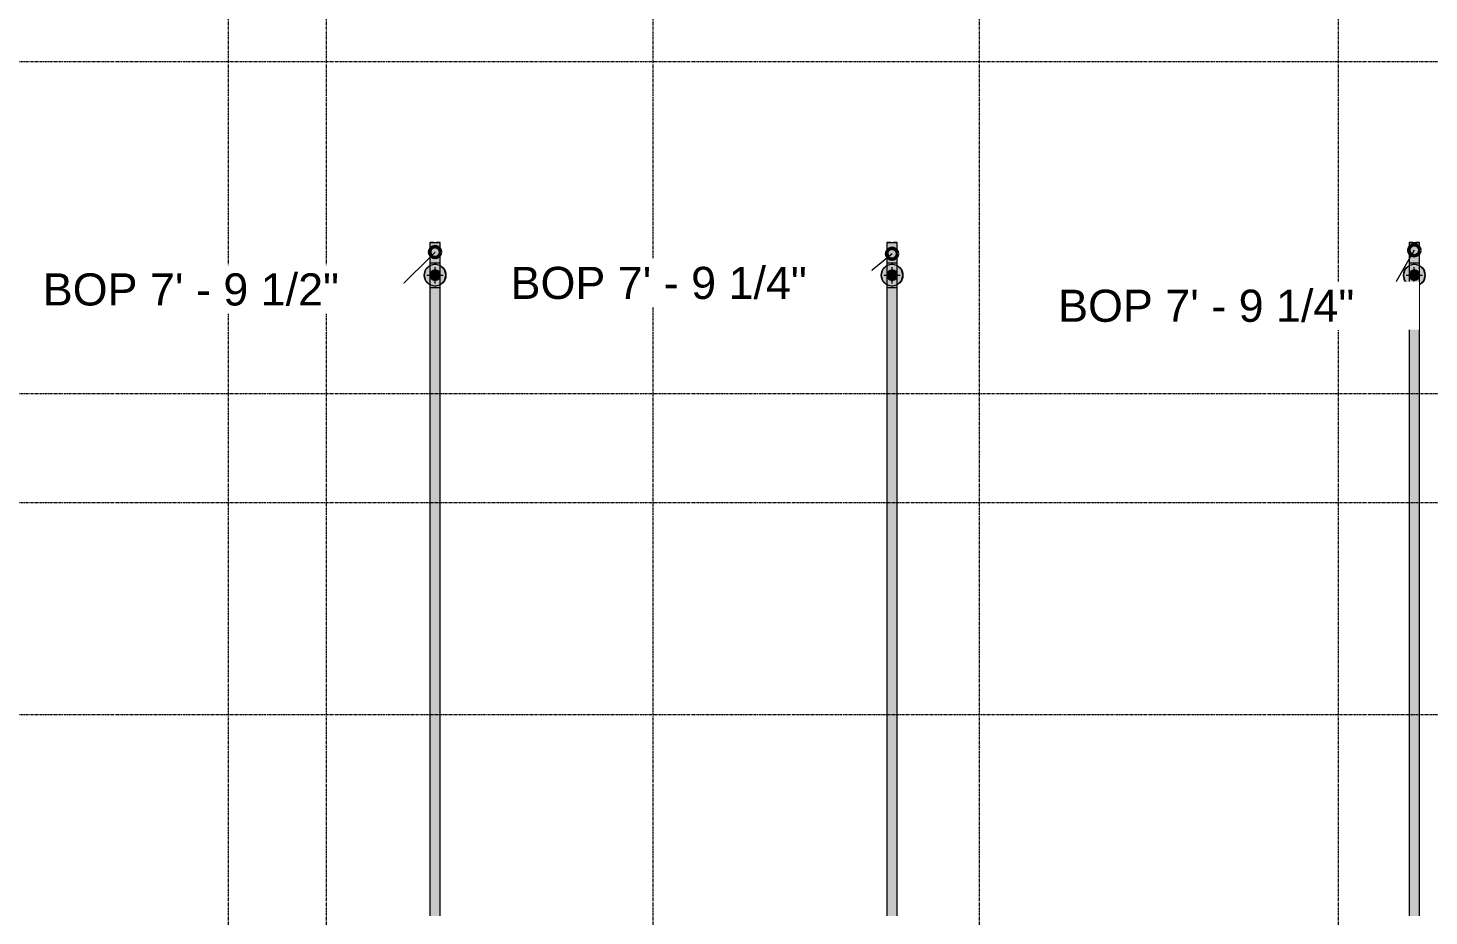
# Model space of a CAD drawing. Header units: inches. Extents: x -3679 to 241, y -496 to 1784.
# Drawn here: x -2910.8 to -2653.3, y 302 to 465.2 of the extents above; entities that cross this region are included whole.
import ezdxf

# ---------------------------------------------------------------- set-up
doc = ezdxf.new("R2010")
doc.units = ezdxf.units.IN
doc.header["$MEASUREMENT"] = 0
doc.linetypes.add('Grid Line', pattern=[0.875, 0.5, -0.125, 0.125, -0.125])
for name, color, linetype, lineweight in [('A-ANNO-NOTE', 250, 'Continuous', 9), ('G-ANNO-DIMS', 251, 'Continuous', 9), ('P-PIPE', 1, 'Continuous', 9), ('P-PIPE-CNTR', 1, 'Continuous', 9), ('S-GRID', 8, 'Continuous', 9)]:
    doc.layers.add(name, color=color, linetype=linetype, lineweight=lineweight)
doc.styles.add('Arial_1', font='arial.ttf', dxfattribs={"height": 5.901198})

msp = doc.modelspace()

# ---------------------------------------------------------------- hatches: boundary and pattern name
at = {"layer": 'A-ANNO-NOTE'}
for points in [[(-2836, 417.74), (-2835, 418.01), (-2834.27, 418.74), (-2834, 419.74), (-2834.27, 420.74), (-2835, 421.47), (-2836, 421.74), (-2837, 421.47), (-2837.73, 420.74), (-2838, 419.74), (-2837.73, 418.74), (-2837, 418.01)], [(-2752, 417.74), (-2751, 418.01), (-2750.27, 418.74), (-2750, 419.74), (-2750.27, 420.74), (-2751, 421.47), (-2752, 421.74), (-2753, 421.47), (-2753.73, 420.74), (-2754, 419.74), (-2753.73, 418.74), (-2753, 418.01)], [(-2656, 417.74), (-2655, 418.01), (-2654.27, 418.74), (-2654, 419.74), (-2654.27, 420.74), (-2655, 421.47), (-2656, 421.74), (-2657, 421.47), (-2657.73, 420.74), (-2658, 419.74), (-2657.73, 418.74), (-2657, 418.01)]]:
    msp.add_hatch(color=256, dxfattribs=at).paths.add_polyline_path(points, flags=0)
h = msp.add_hatch(color=256, dxfattribs=at)
edge = h.paths.add_edge_path(flags=0)
edge.add_arc((-2836, 419.74), 2, 0, 360)
h = msp.add_hatch(color=256, dxfattribs=at)
edge = h.paths.add_edge_path(flags=0)
edge.add_arc((-2752, 419.74), 2, 0, 360)
h = msp.add_hatch(color=256, dxfattribs=at)
edge = h.paths.add_edge_path(flags=0)
edge.add_arc((-2656, 419.74), 2, 0, 360)
at = {"layer": 'P-PIPE'}
for points in [[(-2836, 421.98), (-2836, 425.74), (-2836.95, 425.74), (-2836.95, 421.99), (-2836.47, 421.98), (-2836.25, 421.98)], [(-2836, 421.98), (-2835.05, 421.99), (-2835.05, 425.74), (-2835.53, 425.74), (-2836, 425.74), (-2836, 423.04)], [(-2752, 421.98), (-2752, 425.74), (-2752.95, 425.74), (-2752.95, 421.99), (-2752.47, 421.98), (-2752.25, 421.98)], [(-2752, 421.98), (-2751.05, 421.99), (-2751.05, 425.74), (-2751.53, 425.74), (-2752, 425.74), (-2752, 423.04)], [(-2656, 421.98), (-2656, 425.74), (-2656.95, 425.74), (-2656.95, 421.99), (-2656.47, 421.98), (-2656.25, 421.98)], [(-2656, 421.98), (-2655.05, 421.99), (-2655.05, 425.74), (-2655.53, 425.74), (-2656, 425.74), (-2656, 423.04)], [(-2836, 418.79), (-2835.75, 418.83), (-2835.53, 418.92), (-2835.33, 419.07), (-2835.18, 419.27), (-2835.08, 419.5), (-2835.05, 419.74), (-2835.08, 419.99), (-2835.18, 420.22), (-2835.33, 420.41), (-2835.53, 420.57), (-2835.75, 420.66), (-2836, 420.69), (-2836.25, 420.66), (-2836.48, 420.57), (-2836.67, 420.41), (-2836.82, 420.22), (-2836.92, 419.99), (-2836.95, 419.74), (-2836.92, 419.5), (-2836.82, 419.27), (-2836.67, 419.07), (-2836.48, 418.92), (-2836.25, 418.83)], [(-2752, 418.79), (-2751.75, 418.83), (-2751.53, 418.92), (-2751.33, 419.07), (-2751.18, 419.27), (-2751.08, 419.5), (-2751.05, 419.74), (-2751.08, 419.99), (-2751.18, 420.22), (-2751.33, 420.41), (-2751.53, 420.57), (-2751.75, 420.66), (-2752, 420.69), (-2752.25, 420.66), (-2752.48, 420.57), (-2752.67, 420.41), (-2752.82, 420.22), (-2752.92, 419.99), (-2752.95, 419.74), (-2752.92, 419.5), (-2752.82, 419.27), (-2752.67, 419.07), (-2752.48, 418.92), (-2752.25, 418.83)], [(-2656, 418.79), (-2655.75, 418.83), (-2655.53, 418.92), (-2655.33, 419.07), (-2655.18, 419.27), (-2655.08, 419.5), (-2655.05, 419.74), (-2655.08, 419.99), (-2655.18, 420.22), (-2655.33, 420.41), (-2655.53, 420.57), (-2655.75, 420.66), (-2656, 420.69), (-2656.25, 420.66), (-2656.48, 420.57), (-2656.67, 420.41), (-2656.82, 420.22), (-2656.92, 419.99), (-2656.95, 419.74), (-2656.92, 419.5), (-2656.82, 419.27), (-2656.67, 419.07), (-2656.48, 418.92), (-2656.25, 418.83)], [(-2836, 301.98), (-2835.05, 301.99), (-2835.05, 417.5), (-2835.53, 417.5), (-2836, 417.5), (-2836, 306.43)], [(-2752, 301.98), (-2751.05, 301.99), (-2751.05, 417.5), (-2751.53, 417.5), (-2752, 417.5), (-2752, 306.43)], [(-2656, 301.98), (-2655.05, 301.99), (-2655.05, 417.5), (-2655.53, 417.5), (-2656, 417.5), (-2656, 306.43)]]:
    msp.add_hatch(color=256, dxfattribs=at).paths.add_polyline_path(points, flags=0)
h = msp.add_hatch(color=256, dxfattribs=at)
h.paths.add_polyline_path([(-2836.95, 419.74), (-2836.92, 419.99), (-2836.79, 420.28), (-2836.65, 420.43), (-2836.44, 420.58), (-2836.24, 420.66), (-2836, 420.69), (-2836, 421.98), (-2836.95, 421.99), (-2836.95, 419.91)], flags=0)
h.paths.add_polyline_path([(-2836, 417.5), (-2836, 418.79), (-2836.25, 418.83), (-2836.48, 418.92), (-2836.67, 419.07), (-2836.84, 419.31), (-2836.88, 419.38), (-2836.93, 419.56), (-2836.95, 419.74), (-2836.95, 417.5), (-2836.48, 417.5), (-2836.17, 417.5)], flags=0)
h = msp.add_hatch(color=256, dxfattribs=at)
h.paths.add_polyline_path([(-2836, 418.79), (-2835.75, 418.83), (-2835.52, 418.92), (-2835.33, 419.07), (-2835.18, 419.27), (-2835.08, 419.5), (-2835.05, 419.75), (-2835.08, 419.99), (-2835.18, 420.22), (-2835.33, 420.42), (-2835.53, 420.57), (-2835.76, 420.66), (-2836.01, 420.69), (-2836.25, 420.66), (-2836.48, 420.56), (-2836.67, 420.41), (-2836.83, 420.21), (-2836.92, 419.99), (-2836.95, 419.74), (-2836.92, 419.49), (-2836.82, 419.27), (-2836.67, 419.07), (-2836.47, 418.92), (-2836.25, 418.82), (-2836, 418.79)], flags=0)
h.paths.add_polyline_path([(-2836, 418.79), (-2836.25, 418.83), (-2836.48, 418.92), (-2836.67, 419.07), (-2836.82, 419.27), (-2836.92, 419.5), (-2836.95, 419.74), (-2836.91, 420), (-2836.82, 420.22), (-2836.66, 420.42), (-2836.48, 420.57), (-2836.24, 420.66), (-2836, 420.69), (-2835.75, 420.66), (-2835.52, 420.56), (-2835.33, 420.41), (-2835.17, 420.21), (-2835.08, 419.99), (-2835.05, 419.74), (-2835.08, 419.5), (-2835.18, 419.27), (-2835.33, 419.07), (-2835.53, 418.92), (-2835.75, 418.83), (-2836, 418.79)], flags=0)
h = msp.add_hatch(color=256, dxfattribs=at)
h.paths.add_polyline_path([(-2835.05, 419.74), (-2835.05, 421.99), (-2835.53, 421.98), (-2836, 421.98), (-2835.99, 420.69), (-2835.75, 420.66), (-2835.52, 420.57), (-2835.33, 420.41), (-2835.16, 420.18), (-2835.12, 420.1), (-2835.07, 419.93), (-2835.05, 419.75)], flags=0)
h.paths.add_polyline_path([(-2836, 417.5), (-2835.05, 417.5), (-2835.05, 419.74), (-2835.08, 419.5), (-2835.21, 419.21), (-2835.35, 419.05), (-2835.54, 418.91), (-2835.75, 418.82), (-2836, 418.79), (-2836, 418.56)], flags=0)
h = msp.add_hatch(color=256, dxfattribs=at)
h.paths.add_polyline_path([(-2752.95, 419.74), (-2752.92, 419.99), (-2752.79, 420.28), (-2752.65, 420.43), (-2752.44, 420.58), (-2752.24, 420.66), (-2752, 420.69), (-2752, 421.98), (-2752.95, 421.99), (-2752.95, 419.91)], flags=0)
h.paths.add_polyline_path([(-2752, 417.5), (-2752, 418.79), (-2752.25, 418.83), (-2752.48, 418.92), (-2752.67, 419.07), (-2752.84, 419.31), (-2752.88, 419.38), (-2752.93, 419.56), (-2752.95, 419.74), (-2752.95, 417.5), (-2752.48, 417.5), (-2752.25, 417.5)], flags=0)
h = msp.add_hatch(color=256, dxfattribs=at)
h.paths.add_polyline_path([(-2752, 418.79), (-2751.75, 418.83), (-2751.52, 418.92), (-2751.33, 419.07), (-2751.18, 419.27), (-2751.08, 419.5), (-2751.05, 419.75), (-2751.08, 419.99), (-2751.18, 420.22), (-2751.33, 420.42), (-2751.53, 420.57), (-2751.76, 420.66), (-2752.01, 420.69), (-2752.25, 420.66), (-2752.48, 420.56), (-2752.67, 420.41), (-2752.83, 420.21), (-2752.92, 419.98), (-2752.95, 419.74), (-2752.92, 419.49), (-2752.82, 419.27), (-2752.67, 419.07), (-2752.47, 418.92), (-2752.25, 418.82), (-2752, 418.79)], flags=0)
h.paths.add_polyline_path([(-2752, 418.79), (-2752.25, 418.83), (-2752.48, 418.92), (-2752.67, 419.08), (-2752.82, 419.27), (-2752.92, 419.5), (-2752.95, 419.74), (-2752.91, 420), (-2752.82, 420.22), (-2752.66, 420.42), (-2752.48, 420.57), (-2752.24, 420.66), (-2752, 420.69), (-2751.75, 420.66), (-2751.53, 420.57), (-2751.32, 420.41), (-2751.18, 420.22), (-2751.08, 419.99), (-2751.05, 419.74), (-2751.08, 419.5), (-2751.18, 419.27), (-2751.33, 419.07), (-2751.53, 418.92), (-2751.75, 418.83)], flags=0)
h = msp.add_hatch(color=256, dxfattribs=at)
h.paths.add_polyline_path([(-2751.05, 419.74), (-2751.05, 421.99), (-2751.53, 421.98), (-2752, 421.98), (-2751.99, 420.69), (-2751.75, 420.66), (-2751.52, 420.57), (-2751.33, 420.41), (-2751.16, 420.18), (-2751.12, 420.1), (-2751.07, 419.93), (-2751.05, 419.75)], flags=0)
h.paths.add_polyline_path([(-2752, 417.5), (-2751.05, 417.5), (-2751.05, 419.74), (-2751.08, 419.5), (-2751.21, 419.21), (-2751.35, 419.05), (-2751.54, 418.91), (-2751.75, 418.82), (-2752, 418.79), (-2752, 418.68)], flags=0)
h = msp.add_hatch(color=256, dxfattribs=at)
h.paths.add_polyline_path([(-2656.95, 419.74), (-2656.92, 419.99), (-2656.79, 420.28), (-2656.65, 420.43), (-2656.44, 420.58), (-2656.24, 420.66), (-2656, 420.69), (-2656, 421.98), (-2656.95, 421.99), (-2656.95, 419.91)], flags=0)
h.paths.add_polyline_path([(-2656, 417.5), (-2656, 418.79), (-2656.25, 418.83), (-2656.48, 418.92), (-2656.67, 419.07), (-2656.84, 419.31), (-2656.88, 419.38), (-2656.93, 419.56), (-2656.95, 419.74), (-2656.95, 417.5), (-2656.48, 417.5), (-2656.25, 417.5)], flags=0)
h = msp.add_hatch(color=256, dxfattribs=at)
h.paths.add_polyline_path([(-2656, 418.79), (-2655.75, 418.83), (-2655.52, 418.92), (-2655.33, 419.07), (-2655.18, 419.27), (-2655.08, 419.5), (-2655.05, 419.75), (-2655.08, 419.99), (-2655.18, 420.22), (-2655.33, 420.42), (-2655.53, 420.57), (-2655.76, 420.66), (-2656.01, 420.69), (-2656.25, 420.66), (-2656.48, 420.56), (-2656.67, 420.41), (-2656.83, 420.21), (-2656.92, 419.98), (-2656.95, 419.74), (-2656.92, 419.49), (-2656.82, 419.27), (-2656.67, 419.07), (-2656.47, 418.92), (-2656.25, 418.82), (-2656, 418.79)], flags=0)
h.paths.add_polyline_path([(-2656, 418.79), (-2656.25, 418.83), (-2656.48, 418.92), (-2656.67, 419.08), (-2656.82, 419.27), (-2656.92, 419.5), (-2656.95, 419.74), (-2656.91, 420), (-2656.82, 420.22), (-2656.66, 420.42), (-2656.48, 420.57), (-2656.24, 420.66), (-2656, 420.69), (-2655.75, 420.66), (-2655.53, 420.57), (-2655.32, 420.41), (-2655.18, 420.22), (-2655.08, 419.99), (-2655.05, 419.74), (-2655.08, 419.5), (-2655.18, 419.27), (-2655.33, 419.07), (-2655.53, 418.92), (-2655.75, 418.83)], flags=0)
h = msp.add_hatch(color=256, dxfattribs=at)
h.paths.add_polyline_path([(-2655.05, 419.74), (-2655.05, 421.99), (-2655.53, 421.98), (-2656, 421.98), (-2655.99, 420.69), (-2655.75, 420.66), (-2655.52, 420.57), (-2655.33, 420.41), (-2655.16, 420.18), (-2655.12, 420.1), (-2655.07, 419.93), (-2655.05, 419.75)], flags=0)
h.paths.add_polyline_path([(-2656, 417.5), (-2655.05, 417.5), (-2655.05, 419.74), (-2655.08, 419.5), (-2655.21, 419.21), (-2655.35, 419.05), (-2655.54, 418.91), (-2655.75, 418.82), (-2656, 418.79), (-2656, 418.68)], flags=0)
h = msp.add_hatch(color=256, dxfattribs=at)
h.paths.add_polyline_path([(-2836.67, 301.98), (-2836.67, 301.99), (-2836.67, 306.43)], flags=0)
h.paths.add_polyline_path([(-2836, 301.98), (-2836, 417.5), (-2836.95, 417.5), (-2836.95, 301.99), (-2836.47, 301.98), (-2836.25, 301.98)], flags=0)
h = msp.add_hatch(color=256, dxfattribs=at)
h.paths.add_polyline_path([(-2752.67, 301.98), (-2752.67, 301.99), (-2752.67, 306.43)], flags=0)
h.paths.add_polyline_path([(-2752, 301.98), (-2752, 417.5), (-2752.95, 417.5), (-2752.95, 301.99), (-2752.47, 301.98), (-2752.25, 301.98)], flags=0)
h = msp.add_hatch(color=256, dxfattribs=at)
h.paths.add_polyline_path([(-2656.67, 301.98), (-2656.67, 301.99), (-2656.67, 306.43)], flags=0)
h.paths.add_polyline_path([(-2656, 301.98), (-2656, 417.5), (-2656.95, 417.5), (-2656.95, 301.99), (-2656.47, 301.98), (-2656.25, 301.98)], flags=0)

# ---------------------------------------------------------------- linework, layer by layer
at = {"layer": 'A-ANNO-NOTE'}
for p, q in [((-2837.73, 420.74), (-2838, 419.74)), ((-2838, 419.74), (-2837.73, 418.74)), ((-2837, 421.47), (-2837.73, 420.74)), ((-2836, 421.74), (-2837, 421.47)), ((-2835, 421.47), (-2836, 421.74)), ((-2834.27, 420.74), (-2835, 421.47)), ((-2834, 419.74), (-2834.27, 420.74)), ((-2834.27, 418.74), (-2834, 419.74)), ((-2753.73, 420.74), (-2754, 419.74)), ((-2754, 419.74), (-2753.73, 418.74)), ((-2753, 421.47), (-2753.73, 420.74)), ((-2752, 421.74), (-2753, 421.47)), ((-2751, 421.47), (-2752, 421.74)), ((-2750.27, 420.74), (-2751, 421.47)), ((-2750, 419.74), (-2750.27, 420.74)), ((-2750.27, 418.74), (-2750, 419.74)), ((-2657.73, 420.74), (-2658, 419.74)), ((-2658, 419.74), (-2657.73, 418.74)), ((-2657, 421.47), (-2657.73, 420.74)), ((-2656, 421.74), (-2657, 421.47)), ((-2655, 421.47), (-2656, 421.74)), ((-2654.27, 420.74), (-2655, 421.47)), ((-2654, 419.74), (-2654.27, 420.74)), ((-2654.27, 418.74), (-2654, 419.74)), ((-2837.73, 418.74), (-2837, 418.01)), ((-2837, 418.01), (-2836, 417.74)), ((-2836, 417.74), (-2835, 418.01)), ((-2835, 418.01), (-2834.27, 418.74)), ((-2753.73, 418.74), (-2753, 418.01)), ((-2753, 418.01), (-2752, 417.74)), ((-2752, 417.74), (-2751, 418.01)), ((-2751, 418.01), (-2750.27, 418.74)), ((-2657.73, 418.74), (-2657, 418.01)), ((-2657, 418.01), (-2656, 417.74)), ((-2656, 417.74), (-2655, 418.01)), ((-2655, 418.01), (-2654.27, 418.74))]:
    msp.add_line(p, q, dxfattribs=at)
for centre in [(-2836, 419.74), (-2752, 419.74), (-2656, 419.74)]:
    msp.add_circle(centre, 2, dxfattribs=at)
at = {"layer": 'G-ANNO-DIMS'}
for p, q in [((-2836, 424), (-2842.73, 417.27)), ((-2752, 423.69), (-2758.37, 418.47)), ((-2656, 424.32), (-2661.8, 414.27)), ((-2842.73, 417.27), (-2852.54, 417.27)), ((-2758.37, 418.47), (-2766.55, 418.47)), ((-2661.8, 414.27), (-2665.91, 414.27))]:
    msp.add_line(p, q, dxfattribs=at)
at = {"layer": 'G-ANNO-DIMS', "lineweight": 50}
for centre in [(-2836, 424), (-2656, 424.32), (-2752, 423.69)]:
    msp.add_circle(centre, 1, dxfattribs=at)
at = {"layer": 'P-PIPE'}
for p, q in [((-2836.95, 425.74), (-2836.95, 421.99)), ((-2835.05, 421.99), (-2835.05, 425.74)), ((-2752.95, 425.74), (-2752.95, 421.99)), ((-2751.05, 421.99), (-2751.05, 425.74)), ((-2656.95, 425.74), (-2656.95, 421.99)), ((-2655.05, 421.99), (-2655.05, 425.74)), ((-2836.95, 421.99), (-2836.95, 417.5)), ((-2835.05, 417.5), (-2835.05, 421.99)), ((-2752.95, 421.99), (-2752.95, 417.5)), ((-2751.05, 417.5), (-2751.05, 421.99)), ((-2656.95, 421.99), (-2656.95, 417.5)), ((-2655.05, 417.5), (-2655.05, 421.99)), ((-2836.95, 417.5), (-2836.95, 301.99)), ((-2835.05, 301.99), (-2835.05, 417.5)), ((-2752.95, 417.5), (-2752.95, 301.99)), ((-2751.05, 301.99), (-2751.05, 417.5)), ((-2656.95, 417.5), (-2656.95, 301.99)), ((-2655.05, 301.99), (-2655.05, 417.5))]:
    msp.add_line(p, q, dxfattribs=at)
for centre, radius, start, end in [((-2836, 419.74), 0.95, 0, 180), ((-2836, 419.74), 0.95, 180, 0), ((-2836, 419.27), 0.475, 90, 270), ((-2836, 420.22), 0.475, 270, 90), ((-2752, 419.74), 0.95, 0, 180), ((-2752, 419.74), 0.95, 180, 0), ((-2752, 419.27), 0.475, 90, 270), ((-2752, 420.22), 0.475, 270, 90), ((-2656, 419.74), 0.95, 0, 180), ((-2656, 419.74), 0.95, 180, 0), ((-2656, 419.27), 0.475, 90, 270), ((-2656, 420.22), 0.475, 270, 90)]:
    msp.add_arc(centre, radius, start, end, dxfattribs=at)
for centre, major_axis, ratio, start_param, end_param in [((-2836, 425.74), (0.95, 0), 0.003968, 3.141593, 4.712389), ((-2836, 425.74), (0.95, 0), 0.003968, 1.832596, 2.879793), ((-2836, 425.74), (0.95, 0), 0.003968, 4.712389, 6.283185), ((-2836, 425.74), (0.95, 0), 0.003968, 0.261799, 1.308997), ((-2752, 425.74), (0.95, 0), 0.004167, 1.832596, 3.141593), ((-2752, 425.74), (0.95, 0), 0.004167, 3.141593, 4.712389), ((-2752, 425.74), (0.95, 0), 0.004167, 4.712389, 6.283185), ((-2752, 425.74), (0.95, 0), 0.004167, 0, 1.308997), ((-2656, 425.74), (0.95, 0), 0.004167, 1.832596, 3.141593), ((-2656, 425.74), (0.95, 0), 0.004167, 3.141593, 4.712389), ((-2656, 425.74), (0.95, 0), 0.004167, 4.712389, 6.283185), ((-2656, 425.74), (0.95, 0), 0.004167, 0, 1.308997), ((-2836, 421.99), (0.951, 0), 0.003968, 3.141593, 3.403392), ((-2836, 421.99), (0.951, 0), 0.003968, 3.405488, 3.665191), ((-2836, 421.99), (0.95, 0), 0.003968, 3.665191, 3.926025), ((-2836, 421.99), (0.951, 0), 0.003968, 3.666373, 3.926991), ((-2836, 421.99), (0.95, 0), 0.003968, 3.926991, 4.188266), ((-2836, 421.99), (0.951, 0), 0.003968, 3.927731, 4.18879), ((-2836, 421.99), (0.95, 0), 0.003968, 4.18879, 4.450357), ((-2836, 421.99), (0.951, 0), 0.003968, 4.18924, 4.45059), ((-2836, 421.99), (0.95, 0), 0.003968, 4.45059, 4.712389), ((-2836, 421.99), (0.951, 0), 0.003968, 4.450806, 4.712389), ((-2836, 421.99), (0.951, 0), 0.003968, 4.712389, 5.758405), ((-2836, 421.99), (0.95, 0), 0.003968, 4.712389, 4.974188), ((-2836, 421.99), (0.95, 0), 0.003968, 4.974421, 5.235988), ((-2836, 421.99), (0.95, 0), 0.003968, 5.236512, 5.497787), ((-2836, 421.99), (0.95, 0), 0.003968, 5.498753, 5.759587), ((-2836, 421.99), (0.951, 0), 0.003968, 5.759587, 6.283185), ((-2752, 421.99), (0.951, 0), 0.004167, 3.141593, 3.403392), ((-2752, 421.99), (0.951, 0), 0.004167, 3.405488, 3.665191), ((-2752, 421.99), (0.95, 0), 0.004167, 3.665191, 3.926025), ((-2752, 421.99), (0.951, 0), 0.004167, 3.666373, 3.926991), ((-2752, 421.99), (0.95, 0), 0.004167, 3.926991, 4.188266), ((-2752, 421.99), (0.951, 0), 0.004167, 3.927731, 4.18879), ((-2752, 421.99), (0.95, 0), 0.004167, 4.18879, 4.450357), ((-2752, 421.99), (0.951, 0), 0.004167, 4.18924, 4.45059), ((-2752, 421.99), (0.95, 0), 0.004167, 4.45059, 4.712389), ((-2752, 421.99), (0.951, 0), 0.004167, 4.450806, 4.712389), ((-2752, 421.99), (0.951, 0), 0.004167, 4.712389, 5.758405), ((-2752, 421.99), (0.95, 0), 0.004167, 4.712389, 4.974188), ((-2752, 421.99), (0.95, 0), 0.004167, 4.974421, 5.235988), ((-2752, 421.99), (0.95, 0), 0.004167, 5.236512, 5.497787), ((-2752, 421.99), (0.95, 0), 0.004167, 5.498753, 5.759587), ((-2752, 421.99), (0.951, 0), 0.004167, 5.759587, 6.283185), ((-2656, 421.99), (0.951, 0), 0.004167, 3.141593, 3.403392), ((-2656, 421.99), (0.951, 0), 0.004167, 3.405488, 3.665191), ((-2656, 421.99), (0.95, 0), 0.004167, 3.665191, 3.926025), ((-2656, 421.99), (0.951, 0), 0.004167, 3.666373, 3.926991), ((-2656, 421.99), (0.95, 0), 0.004167, 3.926991, 4.188266), ((-2656, 421.99), (0.951, 0), 0.004167, 3.927731, 4.18879), ((-2656, 421.99), (0.95, 0), 0.004167, 4.18879, 4.450357), ((-2656, 421.99), (0.951, 0), 0.004167, 4.18924, 4.45059), ((-2656, 421.99), (0.95, 0), 0.004167, 4.45059, 4.712389), ((-2656, 421.99), (0.951, 0), 0.004167, 4.450806, 4.712389), ((-2656, 421.99), (0.951, 0), 0.004167, 4.712389, 5.758405), ((-2656, 421.99), (0.95, 0), 0.004167, 4.712389, 4.974188), ((-2656, 421.99), (0.95, 0), 0.004167, 4.974421, 5.235988), ((-2656, 421.99), (0.95, 0), 0.004167, 5.236512, 5.497787), ((-2656, 421.99), (0.95, 0), 0.004167, 5.498753, 5.759587), ((-2656, 421.99), (0.951, 0), 0.004167, 5.759587, 6.283185), ((-2836, 417.5), (0.951, 0), 0.003968, 3.141593, 4.712389), ((-2836, 417.5), (0.95, 0), 0.003968, 3.665191, 3.926025), ((-2836, 417.5), (0.95, 0), 0.003968, 3.926991, 4.188266), ((-2836, 417.5), (0.95, 0), 0.003968, 4.18879, 4.450357), ((-2836, 417.5), (0.95, 0), 0.003968, 4.45059, 4.712389), ((-2836, 417.5), (0.951, 0), 0.003968, 4.712389, 6.283185), ((-2836, 417.5), (0.95, 0), 0.003968, 4.712389, 4.974188), ((-2836, 417.5), (0.95, 0), 0.003968, 4.974421, 5.235988), ((-2836, 417.5), (0.95, 0), 0.003968, 5.236512, 5.497787), ((-2836, 417.5), (0.95, 0), 0.003968, 5.498753, 5.759587), ((-2752, 417.5), (0.951, 0), 0.004167, 3.141593, 4.712389), ((-2752, 417.5), (0.95, 0), 0.004167, 3.665191, 3.926025), ((-2752, 417.5), (0.95, 0), 0.004167, 3.926991, 4.188266), ((-2752, 417.5), (0.95, 0), 0.004167, 4.18879, 4.450357), ((-2752, 417.5), (0.95, 0), 0.004167, 4.45059, 4.712389), ((-2752, 417.5), (0.951, 0), 0.004167, 4.712389, 6.283185), ((-2752, 417.5), (0.95, 0), 0.004167, 4.712389, 4.974188), ((-2752, 417.5), (0.95, 0), 0.004167, 4.974421, 5.235988), ((-2752, 417.5), (0.95, 0), 0.004167, 5.236512, 5.497787), ((-2752, 417.5), (0.95, 0), 0.004167, 5.498753, 5.759587), ((-2656, 417.5), (0.951, 0), 0.004167, 3.141593, 4.712389), ((-2656, 417.5), (0.95, 0), 0.004167, 3.665191, 3.926025), ((-2656, 417.5), (0.95, 0), 0.004167, 3.926991, 4.188266), ((-2656, 417.5), (0.95, 0), 0.004167, 4.18879, 4.450357), ((-2656, 417.5), (0.95, 0), 0.004167, 4.45059, 4.712389), ((-2656, 417.5), (0.951, 0), 0.004167, 4.712389, 6.283185), ((-2656, 417.5), (0.95, 0), 0.004167, 4.712389, 4.974188), ((-2656, 417.5), (0.95, 0), 0.004167, 4.974421, 5.235988), ((-2656, 417.5), (0.95, 0), 0.004167, 5.236512, 5.497787), ((-2656, 417.5), (0.95, 0), 0.004167, 5.498753, 5.759587)]:
    msp.add_ellipse(centre, major_axis=major_axis, ratio=ratio, start_param=start_param, end_param=end_param, dxfattribs=at)
at = {"layer": 'P-PIPE-CNTR'}
for p, q in [((-2837.5, 419.74), (-2834.5, 419.74)), ((-2836, 418.24), (-2836, 421.24)), ((-2753.5, 419.74), (-2750.5, 419.74)), ((-2752, 418.24), (-2752, 421.24)), ((-2657.5, 419.74), (-2654.5, 419.74)), ((-2656, 418.24), (-2656, 421.24))]:
    msp.add_line(p, q, dxfattribs=at)
at = {"layer": 'S-GRID', "linetype": 'Grid Line'}
for p, q in [((-2874, 1771.74), (-2874, -484.26)), ((-2856, 1771.74), (-2856, -484.26)), ((-2796, 1771.74), (-2796, -484.26)), ((-2736, 1771.74), (-2736, -484.26)), ((-2670, 1771.74), (-2670, -484.26)), ((-3666.39, 459), (228, 459)), ((-3666.39, 398), (228, 398)), ((-3666.39, 378), (228, 378)), ((-3666.39, 339), (226, 339))]:
    msp.add_line(p, q, dxfattribs=at)

# ---------------------------------------------------------------- next in the draw order: texts
at = {"layer": 'G-ANNO-DIMS', "char_height": 5.9012, "width": 64.872, "attachment_point": 1, "line_spacing_factor": 0.938532, "style": 'Arial_1', "bg_fill": 3, "box_fill_scale": 1.25, "bg_fill_color": 0, "bg_fill_transparency": 0}
for s, insert in [('BOP 7\' - 9 1/4"', (-2822.11, 421.28)), ('BOP 7\' - 9 1/2"', (-2908.1, 420.08)), ('BOP 7\' - 9 1/4"', (-2721.47, 417.08))]:
    msp.add_mtext(s, dxfattribs=dict(at, insert=insert))

doc.saveas('drawing.dxf')
